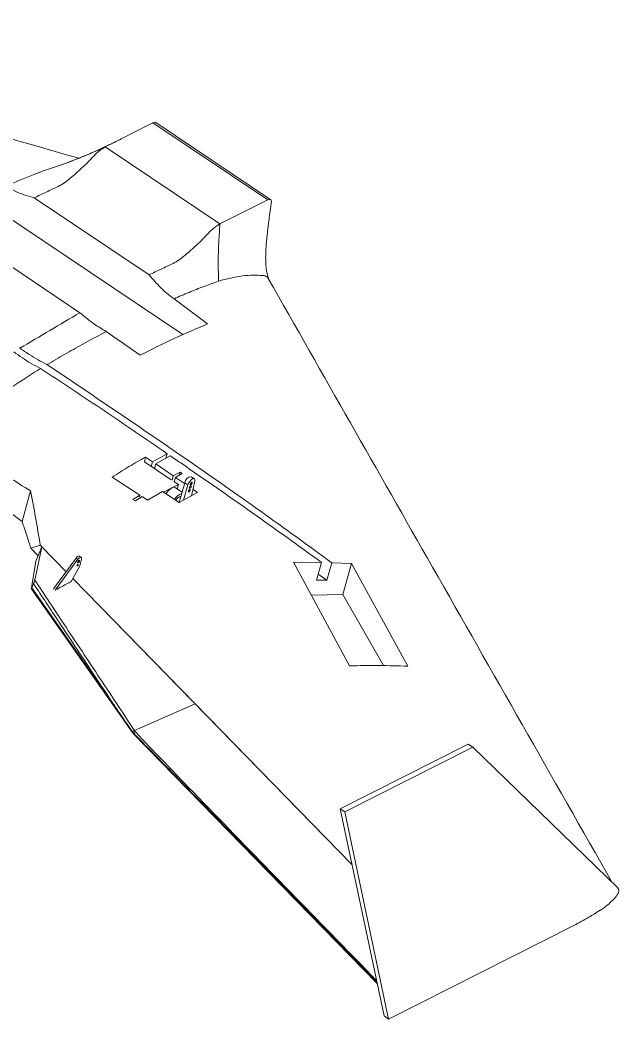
# Model space of a CAD drawing. Header units: inches. Extents: x 0 to 10.7, y 0 to 8.2.
# Drawn here: x 5.3306 to 5.3844, y 4.9174 to 5.0071 of the extents above; entities that cross this region are included whole.
import ezdxf

# ---------------------------------------------------------------- set-up
doc = ezdxf.new("R2010")
doc.units = ezdxf.units.IN
doc.header["$MEASUREMENT"] = 0

msp = doc.modelspace()

# ---------------------------------------------------------------- linework, layer by layer
at = {"color": 7, "linetype": 'Continuous', "lineweight": 15}
for p, q in [((5.3425810358, 4.997893007), (5.3382949364, 4.9957265936)), ((5.3528906222, 4.9909785854), (5.3425810358, 4.997893007)), ((5.3531587662, 4.9909932728), (5.3428337814, 4.9979180241)), ((5.3486045248, 4.9888121729), (5.3382949364, 4.9957265936)), ((5.3452834872, 4.9788784346), (5.3256968216, 4.9920148062)), ((5.3422373278, 4.984242755), (5.3319276651, 4.99115724)), ((5.3528906222, 4.9909785854), (5.3486045248, 4.9888121729)), ((5.3257159913, 4.9877659886), (5.3360256521, 4.9808515029)), ((5.3444791699, 4.9821058436), (5.3474844588, 4.9798427975)), ((5.3414352584, 4.9770366599), (5.3383928164, 4.9791660063)), ((5.3425516646, 4.9674659351), (5.3438639932, 4.9681927996)), ((5.3428319488, 4.9672749805), (5.3441440357, 4.9680010855)), ((5.3438639932, 4.9681927996), (5.3437501958, 4.967783146)), ((5.3419287694, 4.9678898578), (5.3418122794, 4.9674705135)), ((5.3418122794, 4.9674705135), (5.3442205101, 4.9658553989)), ((5.3419287694, 4.9678898578), (5.3425516646, 4.9674659351)), ((5.3425516646, 4.9674659351), (5.3424366469, 4.9670517707)), ((5.3428319488, 4.9672749805), (5.3427176343, 4.9668633218)), ((5.3428319488, 4.9672749805), (5.3444118441, 4.9661967133)), ((5.3444118441, 4.9661967133), (5.3443019337, 4.9658007781)), ((5.3444118441, 4.9661967133), (5.3450251356, 4.9665355422)), ((5.3452196309, 4.9664023964), (5.344606395, 4.9660638263)), ((5.3450251356, 4.9665355422), (5.3449462751, 4.966251461)), ((5.3450251356, 4.9665355422), (5.3452196309, 4.9664023964)), ((5.3463050933, 4.9659451239), (5.3460319218, 4.9661283372)), ((5.3389189664, 4.9660977966), (5.3414210238, 4.9644730133)), ((5.3448811286, 4.965412306), (5.3442966169, 4.9651169177)), ((5.344606395, 4.9660638263), (5.3444970004, 4.9656699427)), ((5.3448811286, 4.965412306), (5.3444970004, 4.9656699427)), ((5.344606395, 4.9660638263), (5.3454293306, 4.965500931)), ((5.3447748351, 4.9650296487), (5.3448811286, 4.965412306)), ((5.3449257281, 4.9638050855), (5.3454506918, 4.9655726537)), ((5.3453159838, 4.9640161912), (5.3457237883, 4.9653894572)), ((5.3454506918, 4.9655726537), (5.3457237883, 4.9653894572)), ((5.3460359183, 4.9644144784), (5.3463440142, 4.9657132392)), ((5.3308265066, 4.9620961946), (5.3315915061, 4.9648507553)), ((5.3407938581, 4.9640840058), (5.3414210238, 4.9644730133)), ((5.3416168661, 4.9643447602), (5.3409900507, 4.9639569815)), ((5.3414210238, 4.9644730133), (5.3413795369, 4.964323666)), ((5.3416168661, 4.9643447602), (5.3421063187, 4.9640236404)), ((5.3434412139, 4.96481017), (5.3421063187, 4.9640236404)), ((5.344929693, 4.9638024492), (5.3434412139, 4.96481017)), ((5.3442966169, 4.9651169177), (5.34354748, 4.9647382474)), ((5.3452039532, 4.9647418061), (5.3446091976, 4.965140731)), ((5.3465786983, 4.9647147501), (5.344929693, 4.9638024492)), ((5.3461729687, 4.9649922444), (5.3465786983, 4.9647147501)), ((5.3409900507, 4.9639569815), (5.3407938581, 4.9640840058)), ((5.3408456786, 4.9640504332), (5.3408428357, 4.9640523496)), ((5.3316084305, 4.9597153545), (5.332466743, 4.9599668973)), ((5.332466743, 4.9599668973), (5.3347919036, 4.9575842916)), ((5.3316084305, 4.9597153545), (5.3322787343, 4.9590281881)), ((5.3326104257, 4.9598196913), (5.3319641683, 4.9568486485)), ((5.3320772349, 4.9585475325), (5.3326104257, 4.9598196913)), ((5.3347919036, 4.9575842916), (5.3326104257, 4.9598196913)), ((5.3361431962, 4.9588806341), (5.3359867183, 4.9589836267)), ((5.3316655402, 4.9561585634), (5.3320772349, 4.9585475325)), ((5.3336615162, 4.9560474606), (5.3356953468, 4.9588125467)), ((5.3338188536, 4.9559455098), (5.335851901, 4.9587094907)), ((5.3360244255, 4.9581178842), (5.335244786, 4.9567116034)), ((5.3356953468, 4.9588125467), (5.335851901, 4.9587094907)), ((5.336170642, 4.9587098834), (5.3360244255, 4.9581178842)), ((5.3577274423, 4.9584299135), (5.3552036281, 4.9584417999)), ((5.3552036281, 4.9584417999), (5.3602519083, 4.9491493523)), ((5.3577274423, 4.9584299135), (5.3572814848, 4.9568241459)), ((5.3586421403, 4.9584066852), (5.3582091392, 4.9568474171)), ((5.3604092931, 4.9583304596), (5.3586421403, 4.9584066852)), ((5.3596373261, 4.9555507735), (5.3604092931, 4.9583304596)), ((5.3654791338, 4.9491156863), (5.3604092931, 4.9583304596)), ((5.3582091392, 4.9568474171), (5.3574325923, 4.9573682059)), ((5.3318648962, 4.9565218043), (5.3317044999, 4.9561392914)), ((5.3350479818, 4.9566057895), (5.3350453861, 4.9565952344)), ((5.335244786, 4.9567116034), (5.3350479818, 4.9566057895)), ((5.3463634876, 4.9457267684), (5.3353892878, 4.9569721535)), ((5.3353892878, 4.9569721535), (5.3604724077, 4.9312691924)), ((5.3572814848, 4.9568241459), (5.3582091392, 4.9568474171)), ((5.3316615973, 4.9560755396), (5.3407545531, 4.9431536708)), ((5.3317044999, 4.9561392914), (5.3388995162, 4.9459145637)), ((5.3336615162, 4.9560474606), (5.3336753217, 4.9560383266)), ((5.3339820102, 4.9560326199), (5.3339433153, 4.9560118132)), ((5.3339819637, 4.9560323174), (5.3339820102, 4.9560326199)), ((5.3596373261, 4.9555507735), (5.3568127184, 4.9554799083)), ((5.3632909762, 4.9491649794), (5.3596373261, 4.9555507735)), ((5.3463634876, 4.9457267684), (5.3409364687, 4.9433347166)), ((5.3463634876, 4.9457267684), (5.3604724077, 4.9312691924)), ((5.3407346601, 4.9432388008), (5.3407352574, 4.9432379204)), ((5.3407352574, 4.9432379204), (5.340829949, 4.9431245575)), ((5.340829949, 4.9431245575), (5.3408301347, 4.9431243508)), ((5.3408529551, 4.9430362742), (5.3627279228, 4.9206207397)), ((5.3409296278, 4.9433447127), (5.3409364687, 4.9433347166)), ((5.3594065879, 4.9363007572), (5.3709011743, 4.9421107397)), ((5.3709011743, 4.9421107397), (5.3713108908, 4.9418359032)), ((5.359816378, 4.9360259507), (5.3713108908, 4.9418359032)), ((5.3713108908, 4.9418359032), (5.384352633, 4.929195922)), ((5.3594065879, 4.9363007572), (5.359816378, 4.9360259507)), ((5.3633437967, 4.9177130864), (5.3594065879, 4.9363007572)), ((5.3637535869, 4.9174382799), (5.359816378, 4.9360259507)), ((5.3843432924, 4.9291911927), (5.384352633, 4.929195922)), ((5.38039092, 4.9258477008), (5.3637535869, 4.9174382799)), ((5.3633437967, 4.9177130864), (5.3637535869, 4.9174382799))]:
    msp.add_line(p, q, dxfattribs=at)
at = {"color": 7, "linetype": 'Continuous', "lineweight": 15, "flags": 128}
for points in [[(5.3428344191, 4.9979015861), (5.3427540958, 4.997939373), (5.3425810358, 4.997893007)], [(5.3532029761, 4.9905957558), (5.3532327524, 4.9908177468), (5.3531838638, 4.9909684412), (5.3530637605, 4.9910248888), (5.3528906222, 4.9909785854)], [(5.3457237883, 4.9653894572), (5.3457903486, 4.9655499711), (5.3458913273, 4.9657081392), (5.3460120757, 4.9658412567), (5.3461352857, 4.9659301443), (5.3462432415, 4.9659619926), (5.3463204092, 4.9659322503), (5.3463556972, 4.9658451482), (5.3463440142, 4.9657132392)], [(5.3460205634, 4.9652391626), (5.3460250578, 4.9652757864), (5.3460164176, 4.965300382), (5.3459959755, 4.9653091203), (5.3459668487, 4.9653007524), (5.3459335278, 4.9652765054), (5.3459009595, 4.9652401068), (5.3458742729, 4.9651970787), (5.3458573871, 4.9651539512), (5.3458528928, 4.9651173275), (5.3458615317, 4.9650927785), (5.345881975, 4.9650839935), (5.3459111019, 4.9650923614), (5.3459444189, 4.965116607), (5.3459769161, 4.9651530238), (5.3460036777, 4.9651960352), (5.3460205634, 4.9652391626)], [(5.346104258, 4.9655517557), (5.3461086774, 4.9655883962), (5.3461000372, 4.9656129918), (5.3460795951, 4.9656217302), (5.3460505433, 4.9656133455), (5.3460171474, 4.9655891152), (5.3459846541, 4.9655526999), (5.3459578925, 4.9655096885), (5.3459410067, 4.965466561), (5.3459365874, 4.9654299205), (5.3459452263, 4.9654053716), (5.3459656696, 4.9653965866), (5.3459947215, 4.9654049712), (5.3460281135, 4.9654292), (5.3460606107, 4.9654656168), (5.3460873723, 4.9655086282), (5.346104258, 4.9655517557)], [(5.3459369438, 4.9649265528), (5.3459413632, 4.9649631933), (5.345932723, 4.9649877889), (5.3459122809, 4.9649965273), (5.3458832291, 4.9649881426), (5.3458498332, 4.9649639123), (5.3458173399, 4.964927497), (5.3457905783, 4.9648844856), (5.3457736925, 4.9648413581), (5.3457692732, 4.9648047176), (5.3457779094, 4.9647801205), (5.3457982804, 4.9647714004), (5.3458274073, 4.9647797683), (5.3458607993, 4.9648039971), (5.3458932965, 4.9648404139), (5.3459200581, 4.9648834253), (5.3459369438, 4.9649265528)], [(5.3358104071, 4.9581148397), (5.3357927259, 4.9581094725), (5.3357801173, 4.958114457), (5.3357744111, 4.9581290083), (5.3357765943, 4.9581509321), (5.335786252, 4.9581768784), (5.3358019161, 4.9582029096), (5.3358212866, 4.9582250142), (5.3358412935, 4.9582399288), (5.335858897, 4.9582452647), (5.3358715044, 4.9582403268), (5.3358772118, 4.9582257288), (5.3358750326, 4.9582038066), (5.3358653709, 4.9581778587), (5.3358497055, 4.9581518742), (5.3358303402, 4.9581297244), (5.3358104071, 4.9581148397)], [(5.3358814005, 4.9584025121), (5.3358520105, 4.958393567), (5.3358309698, 4.9584018797), (5.3358215125, 4.9584261061), (5.3358251735, 4.9584626391), (5.335841275, 4.958505885), (5.3358673796, 4.9585492538), (5.3358995586, 4.9585861623), (5.3359328784, 4.9586109784), (5.3359623435, 4.9586199068), (5.3359833131, 4.9586116123), (5.3359927665, 4.9585873845), (5.3359891844, 4.9585508362), (5.3359730829, 4.9585075903), (5.3359469032, 4.9584642383), (5.3359147204, 4.9584273282), (5.3358814005, 4.9584025121)], [(5.335851901, 4.9587094907), (5.3359146623, 4.9587840349), (5.3359809166, 4.9588423347), (5.3360447825, 4.9588794868), (5.3361009516, 4.9588922933), (5.3361446636, 4.9588796185), (5.3361721283, 4.9588425948), (5.3361810663, 4.9587843608), (5.336170642, 4.9587098834)]]:
    msp.add_lwpolyline(points, dxfattribs=at)
at = {"color": 7, "linetype": 'Continuous', "lineweight": 15}
for centre, radius, start, end in [((5.3460678427, 4.9655089477), 0.0006204302538327, 93.3190976738, 174.1064556402), ((5.3451121573, 4.9637317935), 0.0016073814186817, 120.4889403908, 147.4601747591), ((5.3444724607, 4.9648721599), 0.000301375907149, 63.0181191588, 125.694987097), ((5.3457388719, 4.9633380917), 0.0014232516519972, 113.3331625414, 148.7145384759), ((5.3453458118, 4.9636050671), 0.0008090170988639, 108.0790792363, 150.8876105866), ((5.3359527198, 4.9587078688), 0.0002778459041146, 82.9714142507, 157.8675887554), ((5.3409545615, 4.9430690506), 0.0002767874732214, 95.1683563193, 142.4027925146), ((5.3410895186, 4.9429519398), 0.0003117262317329, 108.1919671025, 146.3755015092)]:
    msp.add_arc(centre, radius, start, end, dxfattribs=at)
at = {"color": 8, "linetype": 'Continuous', "lineweight": 15}
for centre, radius, start, end in [((5.3408560481, 4.9432222714), 0.0001225082973918, 172.2457258783, 214.0543387627), ((5.3409292808, 4.9431030446), 0.0001014095251717, 167.8717307863, 221.1797130344)]:
    msp.add_arc(centre, radius, start, end, dxfattribs=at)
at = {"color": 7, "linetype": 'Continuous', "lineweight": 15}
msp.add_ellipse((5.3317373704, 4.9563298914), major_axis=(7.342047271485795e-05, 0.0002561705770904865), ratio=0.1135201689, start_param=2.335468102731495, end_param=3.906264429536198, dxfattribs=at)
for points, knots in [([(5.335930529308277, 4.994719617807804), (5.321847900323519, 4.998731098111958), (5.30733333032691, 5.002865618145657), (5.292820673256108, 5.007004815745416), (5.292388789171273, 5.007127994675272)], [0, 0, 0, 0, 0.9702408674904547, 0.9999999999999999, 0.9999999999999999, 0.9999999999999999, 0.9999999999999999]), ([(5.338294936383206, 4.995726593649925), (5.338126429904397, 4.995627882031959), (5.33778838470111, 4.995429854103311), (5.337257446136258, 4.994908466760638), (5.3367424638666, 4.99435559488216), (5.336215580187365, 4.99383425597185), (5.335687721811085, 4.993375586141306), (5.335162186969979, 4.992917295909375), (5.334615457236477, 4.992471756818503), (5.334078976198916, 4.992183267204473), (5.333544013559188, 4.991933672976555), (5.333005996369176, 4.991679152847684), (5.332468445107597, 4.991423527361241), (5.332107938578367, 4.99124600910987), (5.331927665057839, 4.991157240009899)], [0, 0, 0, 0, 0.0790643453341054, 0.1586130271095609, 0.2401941427501083, 0.3207011605524422, 0.4004638933297597, 0.480970923919537, 0.5610534866324817, 0.648596473127001, 0.7365889938387957, 0.8244162660124165, 0.912198267418351, 1, 1, 1, 1]), ([(5.338294936383206, 4.995726593649925), (5.337816088383728, 4.995511405911476), (5.336880932072529, 4.995091159461823), (5.335252748768488, 4.994426381192451), (5.334082315435897, 4.994036746677938), (5.333384555998387, 4.99380446419579)], [0, 0, 0, 0, 0.2976509308820517, 0.5812912382475341, 1, 1, 1, 1]), ([(5.339727161551073, 4.996450526918184), (5.339521923616451, 4.996347663967618), (5.339153084581944, 4.996162805980989), (5.338657616007975, 4.995923168193933), (5.338281538290349, 4.995745173425044), (5.338012499258768, 4.995620139586247), (5.337778121246892, 4.995512483781074), (5.337471085544782, 4.995373395571772), (5.337011465064409, 4.99516957071449), (5.336377101038448, 4.994897997185474), (5.335589033822404, 4.994577811055534), (5.334657448373075, 4.994222464551989), (5.333982136195539, 4.993997483064321), (5.333623915487483, 4.993878141179941)], [0, 0, 0, 0, 0.1053842955006098, 0.1893891686084066, 0.2527821906808074, 0.2961579053832061, 0.325307541858048, 0.3694112738076558, 0.4473288034023178, 0.5513185904466767, 0.6796364134052665, 0.8300624886642516, 1, 1, 1, 1]), ([(5.329389289490573, 4.992226251897067), (5.330205549978951, 4.992568641472802), (5.331286036535849, 4.993021863623171), (5.332614707509107, 4.993537576722331), (5.333127975712915, 4.993715514142523), (5.333384555998387, 4.99380446419579)], [0, 0, 0, 0, 0.6070648344604594, 0.803573616681812, 1, 1, 1, 1]), ([(5.329389289490573, 4.992226251897067), (5.329697623804814, 4.992045036132558), (5.330266951724345, 4.991710427918584), (5.331121476851085, 4.991375769902405), (5.331658085527471, 4.991230313747893), (5.331927665057839, 4.991157240009899)], [0, 0, 0, 0, 0.3702317882601818, 0.6836193184469408, 1, 1, 1, 1]), ([(5.3529969455696, 4.983809637881093), (5.352935689743875, 4.983995577435608), (5.352815181981695, 4.984361373820684), (5.352731531511163, 4.984986971546779), (5.35270302046968, 4.985609901853323), (5.352713220353589, 4.98621160871976), (5.352740459724772, 4.986717051963389), (5.352771633355773, 4.98711554332638), (5.352800001530412, 4.987420271805734), (5.352823060347733, 4.9876510774052), (5.352846947967614, 4.987885483322821), (5.35287756827294, 4.988177749863584), (5.352924066102751, 4.988584583556533), (5.352992188487926, 4.989132403799818), (5.353088821068455, 4.989833962461139), (5.353169703826713, 4.990353517407343), (5.353214518178019, 4.990641384913149)], [0, 0, 0, 0, 0.0845025674341162, 0.1662407645212179, 0.2720159330975204, 0.3570531247758454, 0.4322749509865429, 0.4945146531291599, 0.5314534715142443, 0.5648165585059121, 0.5945929280836504, 0.6344200518387221, 0.6932283853081442, 0.7724382803516444, 0.8739158867976862, 1, 1, 1, 1]), ([(5.348604524809859, 4.988812172855299), (5.348436021037259, 4.988713438067568), (5.348097988021798, 4.988515367617792), (5.347567019278745, 4.987994056407483), (5.347052037215446, 4.987441137424621), (5.346525291893508, 4.986919743909513), (5.345997277538027, 4.986461183089824), (5.345471762727036, 4.986002879464878), (5.344925134632846, 4.985557308293339), (5.34438866642858, 4.985268839717571), (5.343853548493313, 4.985019204514304), (5.343315697370771, 4.984764646282208), (5.342778095683698, 4.98450911745199), (5.342417597420945, 4.984331549239885), (5.342237327804106, 4.984242755043444)], [0, 0, 0, 0, 0.0790654177970456, 0.1586120072230453, 0.2401960832569993, 0.3207016843779119, 0.4004634058063377, 0.4809708084131307, 0.5610523714250578, 0.6485957606130255, 0.7365880584001291, 0.8244157153065975, 0.9121978800031665, 0.9999999999999999, 0.9999999999999999, 0.9999999999999999, 0.9999999999999999]), ([(5.348604524809859, 4.988812172855299), (5.348567534698128, 4.988300641707061), (5.348495294568004, 4.987301642921073), (5.34843608266077, 4.985584568295056), (5.348460064628092, 4.984393891335597), (5.34847436140951, 4.983684072662218)], [0, 0, 0, 0, 0.2976486278222384, 0.5812952326952444, 1, 1, 1, 1]), ([(5.342237327804106, 4.984242755043444), (5.342581935286798, 4.983848130521002), (5.343102661847245, 4.98325182463515), (5.343867516458158, 4.982557889612894), (5.344274662499708, 4.982256985978375), (5.344479169902508, 4.982105843600682)], [0, 0, 0, 0, 0.4933748967998673, 0.7455247663598957, 1, 1, 1, 1]), ([(5.34847436140951, 4.983684072662218), (5.348842710905459, 4.983783086738526), (5.349580159696566, 4.983981316440693), (5.350637747585529, 4.984161952478621), (5.351415836693051, 4.984227343353417), (5.351925010770402, 4.984207528594204), (5.352177930085454, 4.984203475401978), (5.352388896419845, 4.984201311166804), (5.352547778855201, 4.984186308067023), (5.352755288769146, 4.984133111038782), (5.352880954086077, 4.984025580140456), (5.352938887294445, 4.983915920686165), (5.352939426012639, 4.983914900968029)], [0, 0, 0, 0, 0.2208574156539569, 0.442164400852091, 0.6633772876401282, 0.7297162505220112, 0.796601528173281, 0.8374363806220771, 0.8746372689372058, 0.9101334022573496, 0.999164334712001, 1, 1, 1, 1]), ([(5.344479169902508, 4.982105843600682), (5.344928127001434, 4.98229667784642), (5.345826233326297, 4.982678428003638), (5.34716143984801, 4.983213901488994), (5.348036653879552, 4.983527324941011), (5.34847436140951, 4.983684072662218)], [0, 0, 0, 0, 0.3331872235587263, 0.6665170314892949, 1, 1, 1, 1]), ([(5.383811866232052, 4.929720035757749), (5.378435900535695, 4.939155360071575), (5.368122011884774, 4.957257202578514), (5.357855069358592, 4.975284326383478), (5.352939622538375, 4.98391507192031)], [0, 0, 0, 0, 0.5212355764452877, 1, 1, 1, 1]), ([(5.336025652070051, 4.980851502874159), (5.335128925416659, 4.980322094818843), (5.333335879691334, 4.9792635193355), (5.331540848165127, 4.978195832514557), (5.330643536418449, 4.977662110453291)], [0, 0, 0, 0, 0.5001136561799683, 1, 1, 1, 1]), ([(5.338392816359142, 4.979166006275268), (5.338033989715099, 4.979374619500398), (5.337447394596937, 4.979715651866517), (5.336664819103039, 4.980309868981847), (5.336238989770586, 4.980670719255552), (5.336025652070051, 4.980851502874159)], [0, 0, 0, 0, 0.4401320166869273, 0.7195098151756005, 0.9999999999999999, 0.9999999999999999, 0.9999999999999999, 0.9999999999999999]), ([(5.347484458752846, 4.979842797515961), (5.346490799072067, 4.979420350342544), (5.344501483409351, 4.978574607282816), (5.342458016972859, 4.977549651888351), (5.341435258433571, 4.977036659913852)], [0, 0, 0, 0, 0.4994982442462425, 1, 1, 1, 1]), ([(5.33306901426787, 4.976186361071287), (5.333598095571261, 4.976496240401195), (5.334656301504016, 4.977116024436741), (5.336428927564841, 4.978099629495377), (5.337672292929125, 4.978774767495675), (5.338392816359142, 4.979166006275268)], [0, 0, 0, 0, 0.2960081728401215, 0.5920405855115648, 1, 1, 1, 1]), ([(5.33250145962728, 4.975841326605162), (5.332217014322576, 4.975990314428604), (5.331664511754426, 4.97627970628607), (5.330856968847891, 4.976784120667761), (5.330338673857025, 4.977146872263797), (5.330079143649856, 4.977328515919493)], [0, 0, 0, 0, 0.346313210042787, 0.6726739192705459, 1, 1, 1, 1]), ([(5.330643536418449, 4.977662110453291), (5.33092088080299, 4.977469387782519), (5.331456076063875, 4.977097488202746), (5.332265543991539, 4.976600065774853), (5.332800825310338, 4.97632445085064), (5.333069014267871, 4.976186361071287)], [0, 0, 0, 0, 0.3492541383943382, 0.6739604986895242, 1, 1, 1, 1]), ([(5.333069014267871, 4.976186361071287), (5.335212380235372, 4.974750180320215), (5.339499415239175, 4.971877615744224), (5.345908473029239, 4.967487469180807), (5.352298421161136, 4.963023341856949), (5.35652738171874, 4.959945705780465), (5.358642140288351, 4.958406685215428)], [0, 0, 0, 0, 0.2498905996648944, 0.4998165334936686, 0.7498753516936548, 1, 1, 1, 1]), ([(5.323643183953095, 4.969625538997619), (5.324381461181144, 4.970141756700975), (5.325858691952368, 4.971174665000294), (5.328098031274119, 4.972926489685246), (5.330314275576074, 4.974462150916882), (5.331772350546741, 4.975381571278477), (5.33250145962728, 4.975841326605162)], [0, 0, 0, 0, 0.2498313244893765, 0.4998915124709102, 0.7499211996314784, 1, 1, 1, 1]), ([(5.343863993240323, 4.968192799592374), (5.341975802860824, 4.969487035332063), (5.338199232798171, 4.972075636567191), (5.334400780817745, 4.97458605464692), (5.33250145962728, 4.975841326605162)], [0, 0, 0, 0, 0.4999749370921894, 1, 1, 1, 1]), ([(5.331591506125969, 4.964850755308326), (5.330272504188004, 4.965672138661641), (5.327634263299536, 4.967315052963319), (5.324973626021714, 4.968855331855608), (5.323643187870516, 4.969625540489031)], [0, 0, 0, 0, 0.499955081330702, 1, 1, 1, 1]), ([(5.357727442297403, 4.958429913549706), (5.355642409081669, 4.959933403851429), (5.351471775155879, 4.96294079366764), (5.346931237220601, 4.96609111421424), (5.344485413968858, 4.967767150930946), (5.344144035665711, 4.968001085484456)], [0, 0, 0, 0, 0.4624204609835744, 0.9249667813465493, 1, 1, 1, 1]), ([(5.34192876944511, 4.967889857765195), (5.341431136158215, 4.967608103705999), (5.340435251410551, 4.967044245584897), (5.339424603831737, 4.966413410100282), (5.338918966373539, 4.966097796569247)], [0, 0, 0, 0, 0.4996896358359054, 1, 1, 1, 1]), ([(5.325015710473342, 4.966473997561428), (5.326417651815453, 4.965450291027518), (5.328367333743715, 4.964026620814612), (5.330287154998386, 4.962519580207005), (5.330826506573683, 4.962096194579946)], [0, 0, 0, 0, 0.7190615668074022, 1, 1, 1, 1]), ([(5.332466743031278, 4.959966897317124), (5.332328567831346, 4.960804749195757), (5.332052089964328, 4.962481225874588), (5.331745081253112, 4.964060669435249), (5.331591506125969, 4.964850755308326)], [0, 0, 0, 0, 0.4997694803705484, 1, 1, 1, 1]), ([(5.330826506573683, 4.962096194579946), (5.330961804934044, 4.961721266798334), (5.331232721301962, 4.960970525454881), (5.331483095647527, 4.960134073819687), (5.331608430525406, 4.9597153545483)], [0, 0, 0, 0, 0.4994100629744169, 1, 1, 1, 1]), ([(5.33186489624891, 4.956521804295916), (5.331869380946202, 4.956532880058991), (5.331879468629025, 4.956557793398217), (5.331897733669221, 4.956609386097895), (5.331922606081739, 4.956686565609307), (5.331946591087765, 4.956772293216882), (5.331958510455221, 4.95682407077537), (5.331964168321099, 4.95684864846227)], [0, 0, 0, 0, 0.0892710908693793, 0.2008025049548075, 0.3767902874847679, 0.704175831460748, 1, 1, 1, 1]), ([(5.338899516201912, 4.945914563743357), (5.338409122272179, 4.946653684957077), (5.336825882567036, 4.94903994217097), (5.334480650686189, 4.952574907512665), (5.33262659201291, 4.955372485950926), (5.33186489624891, 4.956521804295916)], [0, 0, 0, 0, 0.2090989423203944, 0.6750771730900401, 1, 1, 1, 1]), ([(5.331964168321099, 4.95684864846227), (5.332765676565366, 4.955641617594449), (5.334661582484091, 4.952786479194115), (5.337649555805093, 4.948285749892745), (5.339836271571112, 4.944991723394514), (5.34092962775796, 4.943344712700465)], [0, 0, 0, 0, 0.2680360469824422, 0.634018591251151, 1, 1, 1, 1]), ([(5.335045386087064, 4.956595234364528), (5.334804862916665, 4.956468289930158), (5.334445082927714, 4.956278403579007), (5.334084934813812, 4.956087050707402), (5.333965555972323, 4.956023622680859)], [0, 0, 0, 0, 0.6685284834763039, 1, 1, 1, 1]), ([(5.360251908329754, 4.949149352318119), (5.361129183060254, 4.949164613504934), (5.362884842963053, 4.949195155195953), (5.364614005639893, 4.949142187111413), (5.365479133819563, 4.949115686318183)], [0, 0, 0, 0, 0.4996837537278966, 1, 1, 1, 1]), ([(5.338899516201912, 4.945914563743357), (5.338900596454806, 4.945912990974181), (5.338956430091826, 4.945831701283732), (5.339229923049197, 4.945430313054584), (5.33983986017771, 4.944540529744077), (5.340397121294, 4.943729842413948), (5.340734660079871, 4.943238800765546)], [0, 0, 0, 0, 0.0017670429932679, 0.09133087047693, 0.4496097686130944, 1, 1, 1, 1]), ([(5.340754553092997, 4.943153670781805), (5.34077718668642, 4.943123752321322), (5.340807342938318, 4.9430838899533), (5.340843848550873, 4.943045780759021), (5.340852955095564, 4.94303627419122)], [0, 0, 0, 0, 0.7505439834051464, 0.9999999999999999, 0.9999999999999999, 0.9999999999999999, 0.9999999999999999]), ([(5.34083013474714, 4.943124350795094), (5.34090670880022, 4.943046229250454), (5.341291107601979, 4.942654062100575), (5.34290680613553, 4.941005057326696), (5.34883151091098, 4.934954784603007), (5.35573584705452, 4.927892948889429), (5.361408248535215, 4.922088217905522), (5.362696281003319, 4.920770137370967)], [0, 0, 0, 0, 0.0105050440928631, 0.0527349173678614, 0.2216586422129151, 0.823261991678491, 0.9999999999999999, 0.9999999999999999, 0.9999999999999999, 0.9999999999999999]), ([(5.340936468716718, 4.943334716578034), (5.340936340259356, 4.94333462982673), (5.340935911854995, 4.943334340511766), (5.340935806819341, 4.943332782115585), (5.340936977061641, 4.943326709863296), (5.340950355263266, 4.943301621953515), (5.340969684882173, 4.943274223890548), (5.340988879054367, 4.943251937344848), (5.340992197150993, 4.943248084669603)], [0, 0, 0, 0, 0.004594144385702, 0.0153214378353901, 0.0558885602745105, 0.2179636726698627, 0.8648093769509213, 1, 1, 1, 1]), ([(5.340992197150993, 4.943248084669603), (5.341064353523165, 4.943168342120454), (5.341425102096998, 4.942769666161376), (5.34301635911879, 4.941109239409374), (5.349413402050702, 4.934476105253558), (5.356299812938257, 4.927426311887888), (5.361944158495421, 4.921635687738773), (5.36267082174675, 4.92089019231706)], [0, 0, 0, 0, 0.0105884929725696, 0.0529375802010682, 0.2223274086739276, 0.8998810246537993, 1, 1, 1, 1]), ([(5.382697857799628, 4.927170432126257), (5.382700333606424, 4.92717200868758), (5.382707337454733, 4.927176468646398), (5.382729696337795, 4.927190404247557), (5.382780137369395, 4.927222316746713), (5.382905780528882, 4.927301737033583), (5.383199972525772, 4.927497299741431), (5.383637378328521, 4.927851240414991), (5.38405935853964, 4.92828638213747), (5.384294388679247, 4.92861049294182), (5.384384154486818, 4.928770611832899), (5.384409720492572, 4.92884055185699), (5.384421779277739, 4.928873540652081)], [0, 0, 0, 0, 0.0041626044715406, 0.0117756564554267, 0.0373555142967452, 0.0891037132697623, 0.222592143745823, 0.5273846171075165, 0.8013781377590572, 0.9103854774478143, 0.9577312824815027, 1, 1, 1, 1]), ([(5.384421779277739, 4.928873540652081), (5.384429718069168, 4.92890701657012), (5.384446424836111, 4.92897746487019), (5.384431517896166, 4.929102121024663), (5.384380130154098, 4.92915400158428), (5.384343292359157, 4.929191192660201)], [0, 0, 0, 0, 0.2040522930094467, 0.4294172650106224, 1, 1, 1, 1]), ([(5.382697857799628, 4.927170432126257), (5.382370873397272, 4.926966144906616), (5.381591217615698, 4.926479046100843), (5.380831825969415, 4.926079613174031), (5.380390920031163, 4.925847700760684)], [0, 0, 0, 0, 0.4193958540223073, 1, 1, 1, 1])]:
    msp.add_open_spline(points, degree=3, knots=knots, dxfattribs=at)

doc.saveas('drawing.dxf')
